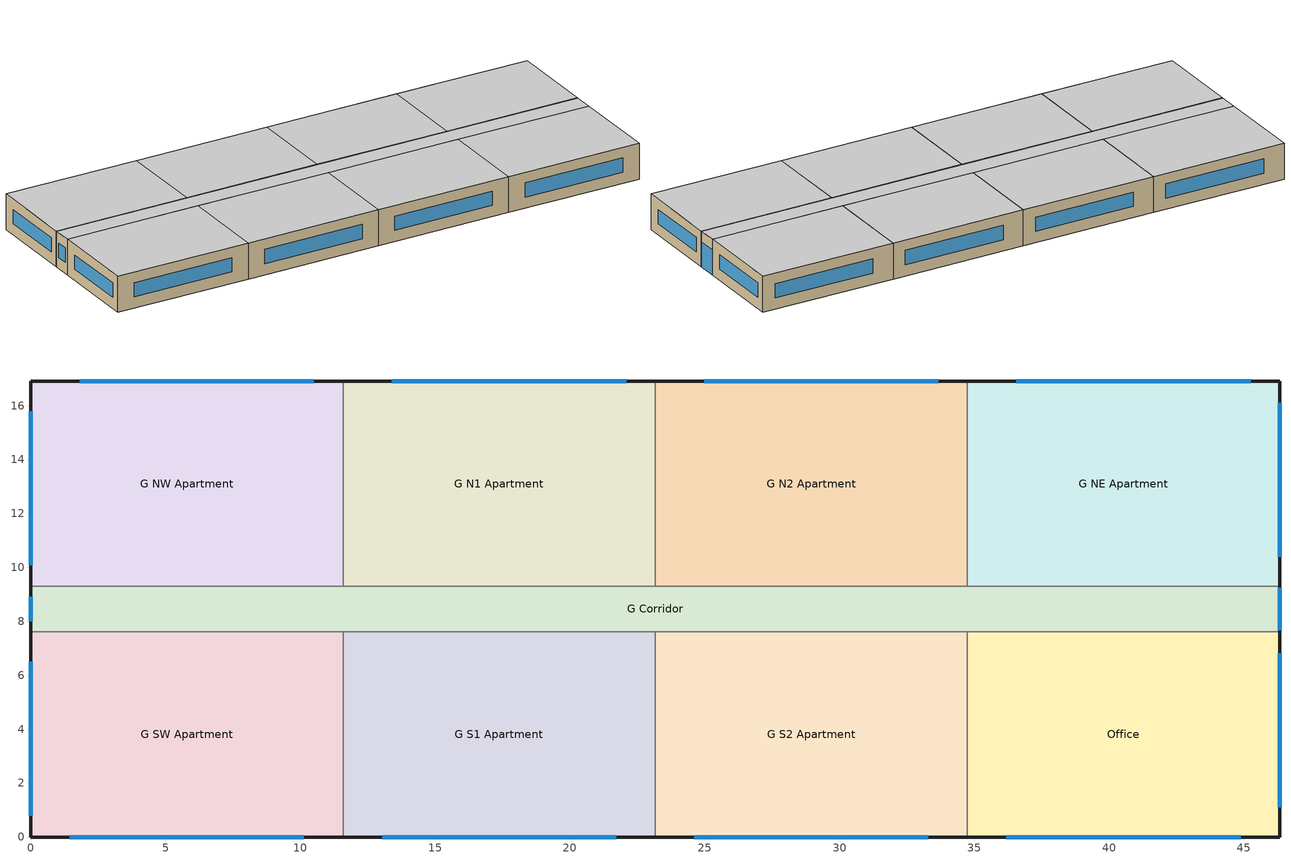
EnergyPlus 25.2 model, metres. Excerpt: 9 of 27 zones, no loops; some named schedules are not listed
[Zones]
G SW Apartment
 floor ground (gGFloorSWA_Ffactor): 0,7.62 11.58,7.62 11.58,0 0,0 z0
 wall outside (res_ext_wall_grd): 0,7.62 0,0 11.58,0 z0:3.05
 wall to G Corridor (int_wall): 11.58,7.62 0,7.62 z0:3.05
 wall to G S1 Apartment (int_wall): 11.58,0 11.58,7.62 z0:3.05
 window (ResWindow_U_0.382_SHGC_0.353): 1.45,0 10.13,0 / 0,6.5 0,0.79 z0.95:2.17
 ceiling adiabatic (int_slab_ceiling): 11.58,0 11.58,7.62 0,7.62 0,0 z3.05
G NW Apartment
 floor ground (gGFloorNWA_Ffactor): 0,16.92 11.58,16.92 11.58,9.3 0,9.3 z0
 wall outside (res_ext_wall_grd): 11.58,16.92 0,16.92 0,9.3 z0:3.05
 wall to G Corridor (int_wall): 0,9.3 11.58,9.3 z0:3.05
 wall to G N1 Apartment (int_wall): 11.58,9.3 11.58,16.92 z0:3.05
 window (ResWindow_U_0.382_SHGC_0.353): 0,15.8 0,10.08 / 10.5,16.92 1.81,16.92 z0.95:2.17
 ceiling adiabatic (int_slab_ceiling): 11.58,9.3 11.58,16.92 0,16.92 0,9.3 z3.05
Office
 floor ground (gGFloorSEA_Ffactor): 34.75,7.62 46.33,7.62 46.33,0 34.75,0 z0
 wall outside (nonres_ext_wall_grd): 34.75,0 46.33,0 46.33,7.62 z0:3.05
 wall to G Corridor (int_wall): 46.33,7.62 34.75,7.62 z0:3.05
 window (NonresWindow_U_0.382_SHGC_0.353): 36.19,0 44.88,0 / 46.33,1.1 46.33,6.81 z0.95:2.17
 ceiling adiabatic (int_slab_ceiling): 46.33,0 46.33,7.62 34.75,7.62 34.75,0 z3.05
G NE Apartment
 floor ground (gGFloorNEA_Ffactor): 34.75,16.92 46.33,16.92 46.33,9.3 34.75,9.3 z0
 wall outside (res_ext_wall_grd): 46.33,9.3 46.33,16.92 34.75,16.92 z0:3.05
 wall to G Corridor (int_wall): 34.75,9.3 46.33,9.3 z0:3.05
 window (ResWindow_U_0.382_SHGC_0.353): 45.25,16.92 36.56,16.92 / 46.33,10.4 46.33,16.11 z0.95:2.17
 ceiling adiabatic (int_slab_ceiling): 46.33,9.3 46.33,16.92 34.75,16.92 34.75,9.3 z3.05
G N1 Apartment
 floor ground (gGFloorN1A_Ffactor): 11.58,16.92 23.16,16.92 23.16,9.3 11.58,9.3 z0
 wall outside (res_ext_wall_grd): 23.16,16.92 11.58,16.92 z0:3.05
 wall to G Corridor (int_wall): 11.58,9.3 23.16,9.3 z0:3.05
 wall to G N2 Apartment (int_wall): 23.16,9.3 23.16,16.92 z0:3.05
 window (ResWindow_U_0.382_SHGC_0.353): 22.08,16.92 13.4,16.92 z0.95:2.17
 ceiling adiabatic (int_slab_ceiling): 23.16,9.3 23.16,16.92 11.58,16.92 11.58,9.3 z3.05
G N2 Apartment
 floor ground (gGFloorN2A_Ffactor): 23.16,16.92 34.75,16.92 34.75,9.3 23.16,9.3 z0
 wall outside (res_ext_wall_grd): 34.75,16.92 23.16,16.92 z0:3.05
 wall to G Corridor (int_wall): 23.16,9.3 34.75,9.3 z0:3.05
 wall to G NE Apartment (int_wall): 34.75,9.3 34.75,16.92 z0:3.05
 window (ResWindow_U_0.382_SHGC_0.353): 33.66,16.92 24.98,16.92 z0.95:2.17
 ceiling adiabatic (int_slab_ceiling): 34.75,9.3 34.75,16.92 23.16,16.92 23.16,9.3 z3.05
G S1 Apartment
 floor ground (gGFloorS1A_Ffactor): 11.58,7.62 23.16,7.62 23.16,0 11.58,0 z0
 wall outside (res_ext_wall_grd): 11.58,0 23.16,0 z0:3.05
 wall to G Corridor (int_wall): 23.16,7.62 11.58,7.62 z0:3.05
 wall to G S2 Apartment (int_wall): 23.16,0 23.16,7.62 z0:3.05
 window (ResWindow_U_0.382_SHGC_0.353): 13.03,0 21.72,0 z0.95:2.17
 ceiling adiabatic (int_slab_ceiling): 23.16,0 23.16,7.62 11.58,7.62 11.58,0 z3.05
G S2 Apartment
 floor ground (gGFloorS2A_Ffactor): 23.16,7.62 34.75,7.62 34.75,0 23.16,0 z0
 wall outside (res_ext_wall_grd): 23.16,0 34.75,0 z0:3.05
 wall to G Corridor (int_wall): 34.75,7.62 23.16,7.62 z0:3.05
 wall to Office (int_wall): 34.75,0 34.75,7.62 z0:3.05
 window (ResWindow_U_0.382_SHGC_0.353): 24.61,0 33.3,0 z0.95:2.17
 ceiling adiabatic (int_slab_ceiling): 34.75,0 34.75,7.62 23.16,7.62 23.16,0 z3.05
G Corridor
 floor ground (gFloorC_Ffactor): 0,9.3 46.33,9.3 46.33,7.62 0,7.62 z0
 wall outside (nonres_ext_wall_grd): 0,9.3 0,7.62 / 46.33,7.62 46.33,9.3 z0:3.05
 window (NonresWindow_U_0.382_SHGC_0.353): 0,8.91 0,8 z0.95:2.17; 46.33,7.67 46.33,9.25 z0:2.13
 ceiling adiabatic (int_slab_ceiling): 46.33,7.62 46.33,9.3 0,9.3 0,7.62 z3.05
[Building]
ApartmentHighRise: North Axis=0; Terrain=City; Loads Convergence Tolerance Value=0.04; Temperature Convergence Tolerance Value=0.2; Solar Distribution=FullInteriorAndExterior; Maximum Number of Warmup Days=25; Minimum Number of Warmup Days=6
[Site:Location]
Albuquerque.Intl.Sunport_NM_USA WMO=723650: Latitude=35.04; Longitude=-106.62; Time Zone=-7; Elevation=1620
[SizingPeriod:DesignDay] Day of Month=21; DryBulb Temperature Range Modifier Type=DefaultMultipliers; Humidity Condition Type=Wetbulb; Barometric Pressure=83318; Rain Indicator=No; Snow Indicator=No; Daylight Saving Time Indicator=No
Name | Month | Day Type | Maximum DryBulb Temperature | Daily DryBulb Temperature Range | Wetbulb or DewPoint at Maximum DryBulb | Wind Speed | Wind Direction | Solar Model Indicator | Sky Clearness | ASHRAE Clear Sky Optical Depth for Beam Irradiance taub | ASHRAE Clear Sky Optical Depth for Diffuse Irradiance taud
Albuquerque.Intl.Sunport_NM_USA Ann Htg 99.6% Condns DB | 12 | WinterDesignDay | -7.9 | 0 | -7.9 | 3.2 | 0 | ASHRAEClearSky | 0
Albuquerque.Intl.Sunport_NM_USA Ann Clg .4% Condns DB=>MWB | 7 | SummerDesignDay | 35.1 | 13.5 | 15.7 | 4.4 | 220 | ASHRAETau |  | 0.463 | 1.887
[Site:GroundTemperature:FCfactorMethod]
January Ground Temperature=13.7; February Ground Temperature=7; March Ground Temperature=2.1; April Ground Temperature=2.6; May Ground Temperature=4.3; June Ground Temperature=8.8; July Ground Temperature=13.9; August Ground Temperature=17.8; September Ground Temperature=23.2; October Ground Temperature=25.6; November Ground Temperature=24.1; December Ground Temperature=20.5
[Site:WaterMainsTemperature]
Calculation Method=CORRELATION; Annual Average Outdoor Air Temperature=13.6333; Maximum Difference In Monthly Average Outdoor Air Temperatures=23.5
[Material]
Name | Roughness | Thickness | Conductivity | Density | Specific Heat | Thermal Absorptance | Solar Absorptance | Visible Absorptance
Std Wood 6inch | MediumSmooth | 0.15 | 0.12 | 540 | 1210 | 0.9 | 0.7 | 0.7
F07 25mm stucco | Smooth | 0.0254 | 0.72 | 1856 | 840 | 0.9 | 0.7 | 0.7
G01 13mm gypsum board | Smooth | 0.0127 | 0.16 | 800 | 1090 | 0.9 | 0.7 | 0.5
G01 16mm gypsum board | MediumSmooth | 0.0159 | 0.16 | 800 | 1090
100mm Normalweight concrete floor | MediumRough | 0.1016 | 2.31 | 2322 | 832
[Material:NoMass] Thermal Absorptance=0.9; Solar Absorptance=0.7
Name | Roughness | Thermal Resistance | Visible Absorptance
CP02 CARPET PAD | VeryRough | 0.21648 | 0.8
Nonres_Exterior_Wall_Insulation_grd; Res_Exterior_Wall_Insulation_grd | MediumSmooth | 1.3578 | 0.7
[WindowMaterial:SimpleGlazingSystem] UFactor=2.1691; Solar Heat Gain Coefficient=0.353; Visible Transmittance=0.3883
Nonres Window Glazing Layer; Res Window Glazing Layer
[Construction]
InteriorFurnishings: Std Wood 6inch
int_wall: G01 13mm gypsum board, G01 13mm gypsum board
int_slab_ceiling: CP02 CARPET PAD, 100mm Normalweight concrete floor
nonres_ext_wall_grd: F07 25mm stucco, G01 16mm gypsum board, Nonres_Exterior_Wall_Insulation_grd, G01 16mm gypsum board
res_ext_wall_grd: F07 25mm stucco, G01 16mm gypsum board, Res_Exterior_Wall_Insulation_grd, G01 16mm gypsum board
NonresWindow_U_0.382_SHGC_0.353: Nonres Window Glazing Layer
ResWindow_U_0.382_SHGC_0.353: Res Window Glazing Layer
[Construction:FfactorGroundFloor] FFactor=0.90012
Name | Area | PerimeterExposed
gGFloorSWA_Ffactor; gGFloorNWA_Ffactor; gGFloorSEA_Ffactor; gGFloorNEA_Ffactor | 88.2487 | 19.2014
gGFloorN1A_Ffactor; gGFloorN2A_Ffactor; gGFloorS1A_Ffactor; gGFloorS2A_Ffactor | 88.2487 | 11.5818
gFloorC_Ffactor | 77.6585 | 3.3526
[Zone] Type=1; Multiplier=1; Ceiling Height=-9999; Volume=autocalculate; Floor Area=autocalculate; Part of Total Floor Area=Yes
G SW Apartment; G NW Apartment; Office; G NE Apartment; G N1 Apartment; G N2 Apartment; G S1 Apartment; G S2 Apartment; G Corridor
[InternalMass] Construction=InteriorFurnishings; Surface Area=88.2493
Name | Zone or ZoneList
G SW Apartment_InternalMass_1 | G SW Apartment
G NW Apartment_InternalMass_1 | G NW Apartment
Office_InternalMass_1 | Office
G NE Apartment_InternalMass_1 | G NE Apartment
G N1 Apartment_InternalMass_1 | G N1 Apartment
G N2 Apartment_InternalMass_1 | G N2 Apartment
G S1 Apartment_InternalMass_1 | G S1 Apartment
G S2 Apartment_InternalMass_1 | G S2 Apartment
[People] Activity Level Schedule=Activity Schedule
Name | Zone or ZoneList or Space or SpaceList | Number of People Schedule | Number of People Calculation Method | Number of People | Fraction Radiant | Sensible Heat Fraction | Floor Area per Person
G SW Apartment People | G SW Apartment | OCC_APT_SCH_WORKING_FAMILY | People | 2.5 | 0.5 | autocalculate
G NW Apartment People | G NW Apartment | OCC_APT_SCH_STAY_HOME_FAMILY | People | 2.5 | 0.3 | AUTOCALCULATE
Office People | Office | OCC_OFF_w_SB_SCH | Area/Person |  | 0.3 | AUTOCALCULATE | 18.5806
G NE Apartment People | G NE Apartment | OCC_APT_SCH_STAY_HOME_FAMILY | People | 2.5 | 0.3 | AUTOCALCULATE
G N1 Apartment People | G N1 Apartment | OCC_APT_SCH_STAY_HOME_FAMILY | People | 2.5 | 0.3 | AUTOCALCULATE
G N2 Apartment People | G N2 Apartment | OCC_APT_SCH_STAY_HOME_FAMILY | People | 2.5 | 0.3 | AUTOCALCULATE
G S1 Apartment People | G S1 Apartment | OCC_APT_SCH_WORKING_FAMILY | People | 2.5 | 0.3 | AUTOCALCULATE
G S2 Apartment People | G S2 Apartment | OCC_APT_SCH_WORKING_FAMILY | People | 2.5 | 0.3 | AUTOCALCULATE
G Corridor People | G Corridor | OCC_APT_SCH_CORRIDOR | People | 4.18 | 0.5 | autocalculate
[Lights] Design Level Calculation Method=Watts/Area; Return Air Fraction=0; Fraction Radiant=0.6; Fraction Visible=0.2; Fraction Replaceable=1; Return Air Fraction Calculated from Plenum Temperature=No
Name | Zone or ZoneList or Space or SpaceList | Schedule | Watts per Floor Area | EndUse Subcategory
G SW Apartment_Lights_hardwired | G SW Apartment | ltg_sch_apartment_hardwired | 2.15278 | LightsWired
G NW Apartment_Lights_hardwired | G NW Apartment | ltg_sch_apartment_hardwired | 2.15278 | LightsWired
Office_Lights_hardwired | Office | ltg_sch_office | 6.87372 | LightsWired
G NE Apartment_Lights_hardwired | G NE Apartment | ltg_sch_apartment_hardwired | 2.15278 | LightsWired
G N1 Apartment_Lights_hardwired | G N1 Apartment | ltg_sch_apartment_hardwired | 2.15278 | LightsWired
G N2 Apartment_Lights_hardwired | G N2 Apartment | ltg_sch_apartment_hardwired | 2.15278 | LightsWired
G S1 Apartment_Lights_hardwired | G S1 Apartment | ltg_sch_apartment_hardwired | 2.15278 | LightsWired
G S2 Apartment_Lights_hardwired | G S2 Apartment | ltg_sch_apartment_hardwired | 2.15278 | LightsWired
G Corridor_Lights_hardwired | G Corridor | ltg_sch_corridor | 5.250897 | LightsWired
G SW Apartment_Lights_plugin | G SW Apartment | ltg_sch_apartment_plugin | 0.96875 | LightsPlugIn
G NW Apartment_Lights_plugin | G NW Apartment | ltg_sch_apartment_plugin | 0.96875 | LightsPlugIn
G NE Apartment_Lights_plugin | G NE Apartment | ltg_sch_apartment_plugin | 0.96875 | LightsPlugIn
G N1 Apartment_Lights_plugin | G N1 Apartment | ltg_sch_apartment_plugin | 0.96875 | LightsPlugIn
G N2 Apartment_Lights_plugin | G N2 Apartment | ltg_sch_apartment_plugin | 0.96875 | LightsPlugIn
G S1 Apartment_Lights_plugin | G S1 Apartment | ltg_sch_apartment_plugin | 0.96875 | LightsPlugIn
G S2 Apartment_Lights_plugin | G S2 Apartment | ltg_sch_apartment_plugin | 0.96875 | LightsPlugIn
[ElectricEquipment] Design Level Calculation Method=Watts/Area; Watts per Floor Area=6.67; Fraction Latent=0; Fraction Radiant=0.5; Fraction Lost=0; EndUse Subcategory=MiscPlug
Name | Zone or ZoneList or Space or SpaceList | Schedule
G SW Apartment_Plug_GSW_Equip | G SW Apartment | EQP_APT_SCH
G NW Apartment_Plug_GNW_Equip | G NW Apartment | EQP_APT_SCH
Office_Plug_Office_Equip | Office | EQP_OFF_SCH
G NE Apartment_Plug_GNE_Equip | G NE Apartment | EQP_APT_SCH
G N1 Apartment_Plug_GN1_Equip | G N1 Apartment | EQP_APT_SCH
G N2 Apartment_Plug_GN2_Equip | G N2 Apartment | EQP_APT_SCH
G S1 Apartment_Plug_GS1_Equip | G S1 Apartment | EQP_APT_SCH
G S2 Apartment_Plug_GS2_Equip | G S2 Apartment | EQP_APT_SCH
[ZoneInfiltration:DesignFlowRate] Temperature Term Coefficient=0; Velocity Squared Term Coefficient=0
Name | Zone or ZoneList or Space or SpaceList | Schedule | Design Flow Rate Calculation Method | Flow Rate per Exterior Surface Area | Constant Term Coefficient | Velocity Term Coefficient | Design Flow Rate
G SW Apartment_Infiltration | G SW Apartment | INF_APT_SCH | Flow/ExteriorWallArea | 0.000569572 | 0 | 0.224
G NW Apartment_Infiltration | G NW Apartment | INF_APT_SCH | Flow/ExteriorWallArea | 0.000569572 | 0 | 0.224
Office_Infiltration | Office | INF_APT_SCH | Flow/ExteriorWallArea | 0.000569572 | 0 | 0.224
G NE Apartment_Infiltration | G NE Apartment | INF_APT_SCH | Flow/ExteriorWallArea | 0.000569572 | 0 | 0.224
G N1 Apartment_Infiltration | G N1 Apartment | INF_APT_SCH | Flow/ExteriorWallArea | 0.000569572 | 0 | 0.224
G N2 Apartment_Infiltration | G N2 Apartment | INF_APT_SCH | Flow/ExteriorWallArea | 0.000569572 | 0 | 0.224
G S1 Apartment_Infiltration | G S1 Apartment | INF_APT_SCH | Flow/ExteriorWallArea | 0.000569572 | 0 | 0.224
G S2 Apartment_Infiltration | G S2 Apartment | INF_APT_SCH | Flow/ExteriorWallArea | 0.000569572 | 0 | 0.224
G Corridor_Infiltration | G Corridor | INF_APT_SCH | Flow/ExteriorWallArea | 0.000569572 | 0 | 0.224
Door_Infil_GC | G Corridor | INFIL_Door_Opening_SCH | Flow/Zone |  | 1 | 0 | 1.00808
[ZoneVentilation:WindandStackOpenArea] Opening Area=0.1181; Opening Area Fraction Schedule=Sliding_Doors_Ventilation_Availability_SCH; Opening Effectiveness=autocalculate; Height Difference=15.2393; Discharge Coefficient for Opening=autocalculate; Minimum Indoor Temperature=18.89; Maximum Indoor Temperature=25.56; Delta Temperature=-100; Minimum Outdoor Temperature=15.56; Maximum Outdoor Temperature=23.89; Maximum Wind Speed=40
Name | Zone or Space | Effective Angle
G SW Apartment Sliding Door Ventilation | G SW Apartment | 180
G NW Apartment Sliding Door Ventilation | G NW Apartment | 0
G NE Apartment Sliding Door Ventilation | G NE Apartment | 0
G N1 Apartment Sliding Door Ventilation | G N1 Apartment | 0
G N2 Apartment Sliding Door Ventilation | G N2 Apartment | 0
G S1 Apartment Sliding Door Ventilation | G S1 Apartment | 180
G S2 Apartment Sliding Door Ventilation | G S2 Apartment | 180
[Exterior:Lights]
Facade Lighting: Schedule=Exterior_Lgt_ALWAYS_ON; Design Level=6056.98; Control Option=AstronomicalClock; EndUse Subcategory=General
[HVACTemplate:Zone:VRF] Template VRF System=VRF_System_1; Heating Supply Air Flow Rate=Autosize; No Heating Supply Air Flow Rate=Autosize; Cooling Outdoor Air Flow Rate=Autosize; Heating Outdoor Air Flow Rate=Autosize; No Load Outdoor Air Flow Rate=Autosize; Outdoor Air Method=Autosize; System Availability Schedule=Autosize; Supply Fan Operating Mode Schedule=Autosize; Cooling Coil Type=Autosize; Zone Terminal Unit On Parasitic Electric Energy Use=Autosize; Zone Terminal Unit Off Parasitic Electric Energy Use=-5; Zone Heating Design Supply Air Temperature Input Method=Electric
G SW Apartment; G NW Apartment; Office; G NE Apartment; G N1 Apartment; G N2 Apartment; G S1 Apartment; G S2 Apartment; G Corridor
[HVACTemplate:System:VRF]
VRF_System_1: Gross Rated Total Cooling Capacity=Autosize; Gross Rated Cooling COP=4.2; Minimum Outdoor Temperature in Cooling Mode=-6; Maximum Outdoor Temperature in Cooling Mode=43; Gross Rated Heating Capacity=Autosize; Rated Heating Capacity Sizing Ratio=1.3; Gross Rated Heating COP=4.5; Minimum Outdoor Temperature in Heating Mode=-25; Maximum Outdoor Temperature in Heating Mode=20; Minimum Heat Pump PartLoad Ratio=0.12
[ZoneControl:Thermostat] Control Type Schedule=ThermostatSetpoint:DualSetpoint; Control 1=Htg-SetP-Sch
Name | Zone or ZoneList
Thermostat_G SW Apartment | G SW Apartment
Thermostat_G NW Apartment | G NW Apartment
Thermostat_Office | Office
Thermostat_G NE Apartment | G NE Apartment
Thermostat_G N1 Apartment | G N1 Apartment
Thermostat_G N2 Apartment | G N2 Apartment
Thermostat_G S1 Apartment | G S1 Apartment
Thermostat_G S2 Apartment | G S2 Apartment
Thermostat_G Corridor | G Corridor
[EvaporativeFluidCooler:TwoSpeed]
Central Tower: High Fan Speed Air Flow Rate=autosize; High Fan Speed Fan Power=autosize; Low Fan Speed Air Flow Rate=autocalculate; Low Fan Speed Fan Power=autocalculate; Design Spray Water Flow Rate=0.002208; Performance Input Method=UFactorTimesAreaAndDesignWaterFlowRate; Heat Rejection Capacity and Nominal Capacity Sizing Ratio=1.25; Low Speed Standard Capacity Sizing Factor=0.5; High Fan Speed Ufactor Times Area Value=autosize; Low Fan Speed Ufactor Times Area Value=autocalculate; Low Fan Speed UFactor Times Area Sizing Factor=0.6; Design Water Flow Rate=autosize; Low Speed User Specified Design Capacity Sizing Factor=0.5; High Speed Sizing Factor=1; Evaporation Loss Mode=SaturatedExit; Drift Loss Percent=0.008; Blowdown Calculation Mode=ConcentrationRatio; Blowdown Concentration Ratio=3
[Generator:PVWatts]
PV_module: PVWatts Version=5; DC System Capacity=19836; Module Type=Premium; Array Type=FixedOpenRack; System Losses=0.113; Array Geometry Type=TiltAzimuth; Tilt Angle=0; Azimuth Angle=180
[ElectricLoadCenter:Inverter:PVWatts]
PV_Inverter: DC to AC Size Ratio=1.2; Inverter Efficiency=0.96
[ElectricLoadCenter:Generators]
PV_Generator: Generator 1=PV_module; Generator 1 Rated Electric Power Output=19836; Generator 1 Availability Schedule=PV_SCH
[ElectricLoadCenter:Distribution]
Generator: Generator List=PV_Generator; Generator Operation Scheme Type=Baseload; Electrical Buss Type=DirectCurrentWithInverter; Inverter=PV_Inverter
[Schedule:Compact]
OCC_APT_SCH_STAY_HOME_FAMILY; OCC_APT_SCH_CORRIDOR: Through: 12/31, For: AllDays, Until: 7:00, 1, Until: 8:00, 0.85, Until: 9:00, 0.39, Until: 16:00, 0.25, Until: 17:00, 0.3, Until: 18:00, 0.52, Until: 21:00, 0.87, Until: 24:00, 1
OCC_APT_SCH_WORKING_FAMILY: Through: 12/31, For: SummerDesignDay, Until: 24:00, 1, For: WinterDesignDay, Until: 24:00, 0, For: Weekday, Until: 8:00, 1, Until: 18:00, 0, Until: 24:00, 1, For: Weekend AllOtherDays, Until: 11:00, 1, Until: 15:00, 0.5, Until: 16:00, 0, Until: 24:00, 1
OCC_OFF_w_SB_SCH: Through: 12/31, For: Weekdays, Until: 01:00, 0, Until: 02:00, 0, Until: 03:00, 0, Until: 04:00, 0, Until: 05:00, 0, Until: 06:00, 0, Until: 07:00, 0, Until: 08:00, 0, Until: 09:00, 1, Until: 10:00, 1, Until: 11:00, 1, Until: 12:00, 1, Until: 13:00, 0, Until: 14:00, 1, Until: 15:00, 0, Until: 16:00, 1, Until: 17:00, 1, Until: 18:00, 0, Until: 19:00, 0, Until: 20:00, 0, Until: 21:00, 0, Until: 22:00, 0, Until: 23:00, 0, Until: 24:00, 0, For: AllOtherDays, Until: 01:00, 0, Until: 02:00, 0, Until: 03:00, 0, Until: 04:00, 0, Until: 05:00, 0, Until: 06:00, 0, Until: 07:00, 0, Until: 08:00, 0, Until: 09:00, 0, Until: 10:00, 0, Until: 11:00, 0, Until: 12:00, 0, Until: 13:00, 0, Until: 14:00, 0, Until: 15:00, 0, Until: 16:00, 0, Until: 17:00, 0, Until: 18:00, 0, Until: 19:00, 0, Until: 20:00, 0, Until: 21:00, 0, Until: 22:00, 0, Until: 23:00, 0, Until: 24:00, 0
Activity Schedule: Through: 12/31, For: AllDays, Until: 24:00, 95
[SCHEDULE:COMPACT]
ltg_sch_office: Through: 12/31, For: SummerDesignDay, Until: 24:00, 1, For: WinterDesignDay, Until: 24:00, 0, For: Weekdays, Until: 8:00, 0.12397, Until: 12:00, 0.61987, Until: 13:00, 0.551, Until: 17:00, 0.61987, Until: 24:00, 0.12397, For: Saturday, Until: 24:00, 0.12397, For: AllOtherDays, Until: 24:00, 0.12397
ltg_sch_corridor: Through: 12/31, For: SummerDesignDay, Until: 24:00, 1, For: WinterDesignDay, Until: 24:00, 0, For: Weekdays, Until: 24:00, 0.625, For: Saturday, Until: 24:00, 0.625, For: AllOtherDays, Until: 24:00, 0.625
ltg_sch_apartment_hardwired: Through: 12/31, For: SummerDesignDay, Until: 24:00, 1, For: WinterDesignDay, Until: 24:00, 0, For: Weekdays, Until: 4:00, 0.008145, Until: 5:00, 0.024444, Until: 6:00, 0.052956, Until: 7:00, 0.057033, Until: 8:00, 0.052956, Until: 9:00, 0.024444, Until: 15:00, 0.016299, Until: 16:00, 0.028512, Until: 17:00, 0.057033, Until: 18:00, 0.081477, Until: 19:00, 0.109989, Until: 21:00, 0.130365, Until: 22:00, 0.089622, Until: 23:00, 0.048888, Until: 24:00, 0.020367, For: Saturday, Until: 4:00, 0.008145, Until: 5:00, 0.024444, Until: 6:00, 0.052956, Until: 7:00, 0.057033, Until: 8:00, 0.052956, Until: 9:00, 0.024444, Until: 15:00, 0.016299, Until: 16:00, 0.028512, Until: 17:00, 0.057033, Until: 18:00, 0.081477, Until: 19:00, 0.109989, Until: 21:00, 0.130365, Until: 22:00, 0.089622, Until: 23:00, 0.048888, Until: 24:00, 0.020367, For: AllOtherDays, Until: 4:00, 0.008145, Until: 5:00, 0.024444, Until: 6:00, 0.052956, Until: 7:00, 0.057033, Until: 8:00, 0.052956, Until: 9:00, 0.024444, Until: 15:00, 0.016299, Until: 16:00, 0.028512, Until: 17:00, 0.057033, Until: 18:00, 0.081477, Until: 19:00, 0.109989, Until: 21:00, 0.130365, Until: 22:00, 0.089622, Until: 23:00, 0.048888, Until: 24:00, 0.020367
